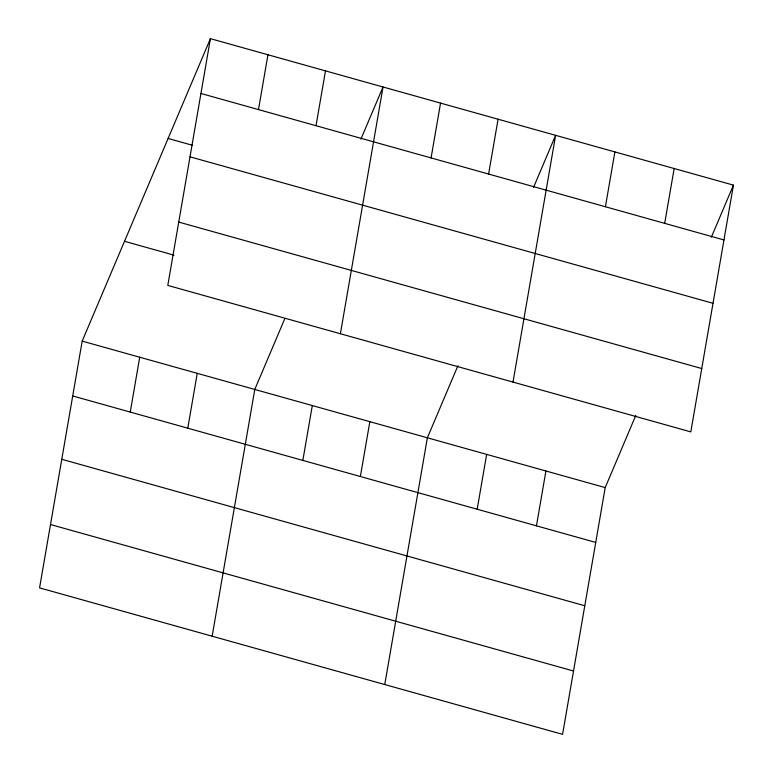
<?xml version="1.0" encoding="UTF-8"?>
<svg xmlns="http://www.w3.org/2000/svg" width="773" height="773" viewBox="0 0 773 773"><rect width="100%" height="100%" fill="white"/><g stroke="black" fill="none" stroke-linecap="round" stroke-linejoin="round"><path stroke-width="1.16" d="M210.42 38.65L167.799 285.411L690.811 431.885L733.432 185.124L210.42 38.65L82.189 341.115L39.568 587.876L562.58 734.35L605.201 487.589L635.764 415.507M130.251 412.067L139.72 357.232M187.781 428.184L197.25 373.34M258.482 109.602L267.951 54.757M212.16 636.208L254.781 389.457L284.87 318.476M316.012 125.709L325.481 70.874M302.842 460.408L312.311 405.564M340.391 333.743L383.022 86.982L360.914 139.111M360.373 476.516L369.842 421.681M431.073 157.934L440.552 103.099M384.751 684.549L427.372 437.789L457.935 365.706M488.604 174.051L498.083 119.206M477.173 509.233L486.652 454.389M512.992 382.084L555.613 135.323L533.515 187.453M536.452 525.833L545.922 470.989M605.414 206.758L614.883 151.923M664.683 223.358L674.162 168.524M711.334 237.253L733.432 185.124M200.951 93.485L723.963 239.959M168.108 138.464L192.264 145.227M190.013 156.822L713.025 303.296M178.737 222.073L701.749 368.547M124.501 241.302L173.983 255.158M82.189 341.115L605.201 487.589M72.72 395.96L595.722 542.433M61.772 459.288L584.784 605.761M50.506 524.538L573.518 671.012"/></g></svg>
